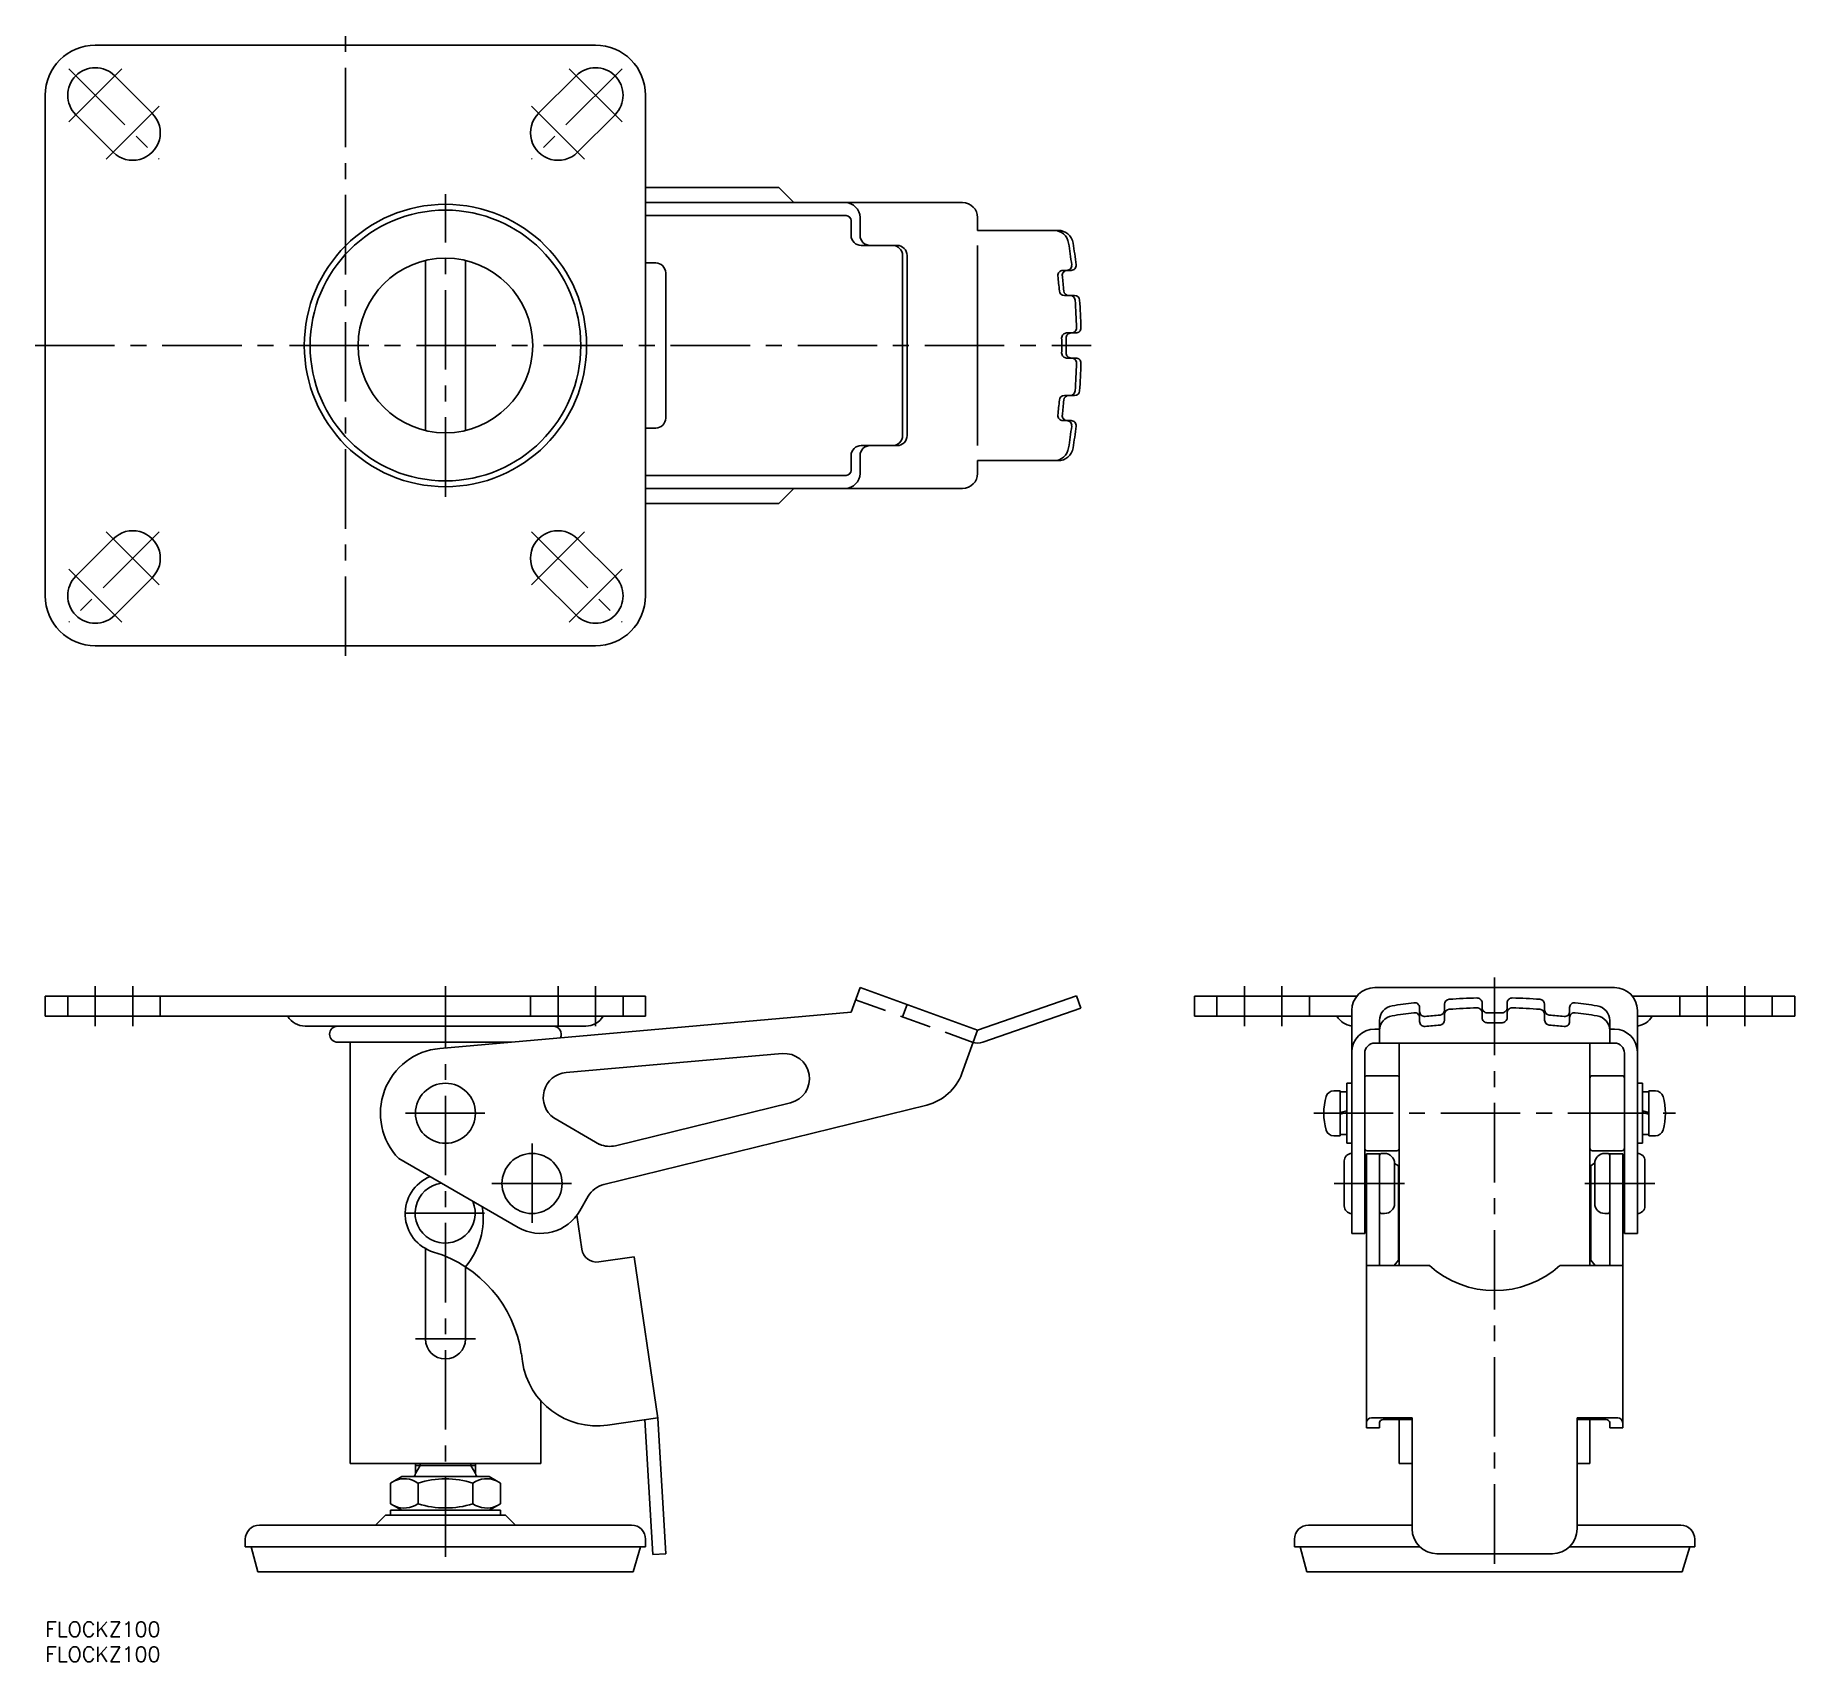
# Model space of a CAD drawing. Extents: x -2 to 350, y -8 to 317.
import ezdxf

# ---------------------------------------------------------------- set-up
doc = ezdxf.new("R2010")
doc.units = 0
doc.header["$LTSCALE"] = 0.5
doc.linetypes.add('CENTER', pattern=[50.8, 31.75, -6.35, 6.35, -6.35])
doc.linetypes.add('DASHED', pattern=[19.05, 12.7, -6.35])
for name, color, linetype in [('MSM_CENTER', 1, 'CENTER'), ('MSM_CONTINUOUS', 7, 'CONTINUOUS'), ('MSM_DASHED', 4, 'DASHED'), ('MSM_NARROW', 5, 'CONTINUOUS'), ('MSM_PART_NUMBER', 7, 'CONTINUOUS')]:
    doc.layers.add(name, color=color, linetype=linetype)
doc.styles.get("Standard").update_dxf_attribs({"font": 'txt.shx', "height": 3, "bigfont": 'bigfont.shx'})

msp = doc.modelspace()

# ---------------------------------------------------------------- linework, layer by layer
at = {"layer": 'MSM_CENTER'}
for p, q in [((60, 193), (60, 317)), ((4.7, 310.3), (22.8, 292.2)), ((4.7, 299.7), (15.3, 310.3)), ((115.3, 310.3), (97.2, 292.2)), ((115.3, 299.7), (104.7, 310.3)), ((12.2, 292.2), (22.8, 302.8)), ((107.8, 292.2), (97.2, 302.8)), ((80, 224.79), (80, 285.21)), ((-2, 255), (209.06, 255.01)), ((22.8, 217.8), (4.7, 199.7)), ((22.8, 207.2), (12.2, 217.8)), ((97.2, 217.8), (115.3, 199.7)), ((97.2, 207.2), (107.8, 217.8)), ((15.3, 199.7), (4.7, 210.3)), ((104.7, 199.7), (115.3, 210.3)), ((10, 127), (10, 119)), ((17.5, 127), (17.5, 119)), ((80, 13), (80, 127)), ((102.5, 127), (102.5, 119)), ((110, 127), (110, 119)), ((239.7, 127), (239.7, 119)), ((247.2, 127), (247.2, 119)), ((289.7, 11.59), (289.7, 128.72)), ((332.2, 127), (332.2, 119)), ((339.7, 127), (339.7, 119)), ((72, 101.6), (88, 101.6)), ((253.55, 101.6), (325.85, 101.6)), ((97.3, 95.57), (97.3, 79.57)), ((89.3, 87.57), (105.3, 87.57)), ((257.65, 87.57), (271.7, 87.57)), ((321.75, 87.57), (307.7, 87.57)), ((71.94, 81.66), (87.94, 81.66)), ((74, 56.5), (86, 56.5))]:
    msp.add_line(p, q, dxfattribs=at)
at = {"layer": 'MSM_CONTINUOUS'}
for p, q in [((10, 315), (110, 315)), ((13.89, 308.89), (21.39, 301.39)), ((106.11, 308.89), (98.61, 301.39)), ((0, 305), (0, 205)), ((120, 205), (120, 305)), ((6.11, 301.11), (13.61, 293.61)), ((113.89, 301.11), (106.39, 293.61)), ((120, 286.55), (146.65, 286.55)), ((146.65, 286.55), (149.65, 283.55)), ((120, 283.55), (183.36, 283.55)), ((120, 280.95), (160.08, 280.95)), ((161.08, 277), (161.08, 279.95)), ((162.86, 277), (162.86, 280.55)), ((186.36, 280.55), (186.36, 278)), ((186.36, 278), (202.48, 278)), ((163.08, 275), (170.26, 275)), ((186.36, 275), (186.36, 235)), ((76, 238.01), (76, 271.99)), ((84, 238.01), (84, 271.99)), ((120, 271.5), (122.02, 271.5)), ((171.37, 273), (171.37, 237)), ((172.26, 273), (172.26, 237)), ((124.02, 240.5), (124.02, 269.5)), ((203.4, 270), (205.07, 270)), ((203.7, 265), (205.75, 265)), ((204.16, 257.5), (206.01, 257.5)), ((204.16, 252.5), (206.01, 252.5)), ((203.7, 245), (205.75, 245)), ((203.4, 240), (205.07, 240)), ((120, 238.5), (122.02, 238.5)), ((161.08, 233), (161.08, 230.05)), ((162.86, 233), (162.86, 229.45)), ((163.08, 235), (170.26, 235)), ((120, 229.05), (160.08, 229.05)), ((186.36, 232), (202.48, 232)), ((186.36, 232), (186.36, 229.45)), ((120, 226.45), (183.36, 226.45)), ((146.65, 223.45), (149.65, 226.45)), ((120, 223.45), (146.65, 223.45)), ((6.11, 208.89), (13.61, 216.39)), ((113.89, 208.89), (106.39, 216.39)), ((13.89, 201.11), (21.39, 208.61)), ((106.11, 201.11), (98.61, 208.61)), ((10, 195), (110, 195)), ((161.08, 121.83), (162.86, 126.72)), ((162.86, 126.72), (186.36, 118.2)), ((265.75, 126.72), (313.65, 126.72)), ((0, 125), (120, 125)), ((0, 121), (0, 125)), ((120, 121), (120, 125)), ((186.36, 118.2), (206.11, 125.06)), ((207, 122.61), (206.11, 125.06)), ((229.7, 125), (262.16, 125)), ((229.7, 121), (229.7, 125)), ((279.7, 120.23), (279.7, 123.38)), ((287.2, 120.69), (287.2, 123.64)), ((292.2, 121.65), (292.2, 123.64)), ((299.7, 120.23), (299.7, 123.38)), ((317.24, 125), (349.7, 125)), ((349.7, 121), (349.7, 125)), ((0, 121), (120, 121)), ((78.85, 114.55), (161.08, 121.83)), ((187.39, 115.8), (207, 122.61)), ((229.7, 121), (261.15, 121)), ((261.15, 77.57), (261.15, 122.12)), ((266.7, 115.62), (266.7, 120.11)), ((274.7, 119.93), (274.7, 122.7)), ((292.2, 120.69), (292.2, 121.65)), ((304.7, 120.7), (304.7, 122.7)), ((304.7, 119.93), (304.7, 120.7)), ((312.7, 115.62), (312.7, 120.11)), ((318.25, 77.57), (318.25, 122.12)), ((318.25, 121), (349.7, 121)), ((51.96, 119), (108.04, 119)), ((183.22, 109.55), (186.36, 118.2)), ((265.75, 118.4), (266.71, 118.4)), ((313.65, 118.4), (312.69, 118.4)), ((58.45, 115.8), (93.15, 115.8)), ((60.95, 115.8), (60.95, 31.6)), ((104.11, 109.73), (147.32, 113.51)), ((263.75, 77.57), (263.75, 113.62)), ((265.75, 115.62), (313.65, 115.62)), ((270.65, 115.62), (270.65, 71.17)), ((308.75, 115.62), (308.75, 71.17)), ((315.65, 77.57), (315.65, 113.62)), ((264.25, 109.1), (270.15, 109.1)), ((315.15, 109.1), (309.25, 109.1)), ((257.56, 106.1), (258.85, 106.1)), ((258.85, 97.1), (258.85, 106.1)), ((260.15, 105.85), (258.85, 105.85)), ((260.15, 107.6), (260.15, 95.6)), ((261.15, 107.6), (260.15, 107.6)), ((318.25, 107.6), (319.25, 107.6)), ((319.25, 107.6), (319.25, 95.6)), ((319.25, 105.85), (320.55, 105.85)), ((320.55, 97.1), (320.55, 106.1)), ((321.84, 106.1), (320.55, 106.1)), ((176.21, 103.25), (111.67, 87.37)), ((148.95, 103.68), (114, 95.12)), ((260.15, 102.1), (258.85, 101.75)), ((319.25, 102.1), (320.55, 101.75)), ((101.66, 100.67), (110.82, 95.39)), ((260.15, 101.77), (258.85, 101.43)), ((319.25, 101.77), (320.55, 101.43)), ((257.56, 97.1), (258.85, 97.1)), ((260.15, 97.35), (258.85, 97.35)), ((260.15, 95.6), (261.15, 95.6)), ((319.25, 95.6), (318.25, 95.6)), ((319.25, 97.35), (320.55, 97.35)), ((321.84, 97.1), (320.55, 97.1)), ((70.67, 92.55), (94.56, 78.79)), ((259.65, 83.07), (259.65, 92.07)), ((263.75, 91.57), (264.1, 91.57)), ((264.1, 93.49), (264.1, 38.72)), ((266.7, 93.49), (264.1, 93.49)), ((264.25, 94.1), (270.15, 94.1)), ((266.7, 93.49), (266.7, 71.17)), ((266.7, 93.49), (266.8, 93.43)), ((267.7, 93.57), (267.1, 93.57)), ((269.7, 91.58), (270.5, 91.07)), ((269.7, 83.57), (269.7, 91.57)), ((309.71, 91.72), (308.9, 91.07)), ((315.15, 94.1), (309.25, 94.1)), ((309.7, 83.57), (309.7, 91.57)), ((311.7, 93.57), (312.3, 93.57)), ((312.5, 93.49), (315.3, 93.49)), ((312.7, 93.49), (312.7, 71.17)), ((315.3, 93.49), (315.3, 38.72)), ((315.65, 91.57), (315.3, 91.57)), ((319.75, 83.07), (319.75, 92.07)), ((270.5, 72.24), (270.5, 91.07)), ((308.9, 72.24), (308.9, 91.07)), ((108.53, 85.01), (106.85, 82.1)), ((106.27, 81.21), (107.26, 74.43)), ((263.75, 83.57), (264.1, 83.57)), ((267.1, 81.57), (267.7, 81.57)), ((312.3, 81.57), (311.7, 81.57)), ((315.65, 83.57), (315.3, 83.57)), ((261.15, 77.57), (263.75, 77.57)), ((318.25, 77.57), (315.65, 77.57)), ((76, 74.57), (76, 56.5)), ((84, 56.5), (84, 70.93)), ((117.69, 72.93), (110.67, 71.9)), ((117.69, 72.93), (122.43, 40.66)), ((264.15, 71.17), (276.66, 71.17)), ((270.5, 72.24), (269.6, 71.17)), ((315.3, 71.17), (302.79, 71.17)), ((308.9, 72.24), (309.8, 71.17)), ((95.17, 53.57), (95.4, 51.97)), ((99.05, 44.16), (99.05, 31.6)), ((122.42, 40.77), (112.42, 39.31)), ((119.84, 40.39), (121.42, 13.44)), ((122.43, 40.66), (124.02, 13.59)), ((266.7, 38.72), (264.1, 38.72)), ((265.1, 40.77), (273.2, 40.77)), ((266.7, 39.79), (266.7, 38.72)), ((267.4, 40.39), (273.2, 40.39)), ((270.65, 40.39), (270.65, 31.6)), ((273.2, 40.77), (273.2, 18.59)), ((306.2, 40.77), (314.3, 40.77)), ((306.2, 18.59), (306.2, 40.77)), ((312, 40.39), (306.2, 40.39)), ((308.75, 40.39), (308.75, 31.6)), ((312.7, 39.79), (312.7, 38.72)), ((312.7, 38.72), (315.3, 38.72)), ((99.05, 31.6), (60.95, 31.6)), ((71.25, 29), (69.03, 27.72)), ((71.25, 29), (88.75, 29)), ((74, 31.6), (74, 29.6)), ((86, 31.6), (86, 29.6)), ((88.75, 29), (90.97, 27.72)), ((273.2, 31.6), (270.65, 31.6)), ((308.75, 31.6), (306.2, 31.6)), ((69.03, 27.72), (69.03, 23.58)), ((74.52, 27.72), (74.52, 23.58)), ((85.48, 27.72), (85.48, 23.58)), ((90.97, 27.72), (90.97, 23.58)), ((68, 21.3), (66, 19.3)), ((68, 21.3), (92, 21.3)), ((69, 22.3), (91, 22.3)), ((69, 21.3), (69, 22.3)), ((69.03, 23.58), (71.25, 22.3)), ((90.97, 23.58), (88.75, 22.3)), ((91, 21.3), (91, 22.3)), ((92, 21.3), (94, 19.3)), ((42.8, 19.3), (117.2, 19.3)), ((252.5, 19.3), (273.2, 19.3)), ((326.9, 19.3), (306.2, 19.3)), ((40, 16.5), (40, 15)), ((120, 15), (40, 15)), ((41.16, 15), (42.5, 10)), ((119, 15), (117.5, 10)), ((120, 16.5), (120, 15)), ((249.7, 16.5), (249.7, 15)), ((274.72, 15), (249.7, 15)), ((250.86, 15), (252.2, 10)), ((329.7, 15), (304.68, 15)), ((328.7, 15), (327.2, 10)), ((329.7, 16.5), (329.7, 15)), ((124.02, 13.59), (121.42, 13.44)), ((278.15, 13.59), (301.25, 13.59)), ((42.5, 10), (117.5, 10)), ((252.2, 10), (327.2, 10))]:
    msp.add_line(p, q, dxfattribs=at)
for centre, radius in [((80, 255), 28.21), ((80, 255), 27.05), ((80, 255), 17.45), ((80, 101.6), 6), ((97.3, 87.57), 6)]:
    msp.add_circle(centre, radius, dxfattribs=at)
for centre, radius, start, end in [((10, 305), 10, 90.0001, 180), ((110, 305), 10, 0, 90), ((10, 305), 5.5, 45, 224.9999), ((110, 305), 5.5, 315.0001, 135), ((17.5, 297.5), 5.5, 224.9999, 45), ((102.5, 297.5), 5.5, 135, 315.0001), ((159.86, 280.55), 3, 0, 90), ((183.36, 280.55), 3, 0, 90), ((160.08, 279.95), 1, 0, 90), ((201.59, 275), 3, 9.0607, 90), ((202.48, 275), 3, 9.0607, 90), ((163.08, 277), 2, 180, 270), ((164.86, 277), 2, 180, 270), ((169.37, 273), 2, 0, 90), ((170.26, 273), 2, 0, 90), ((76.17, 255), 130, 7.1248, 9.0607), ((77.06, 255), 130, 7.1248, 9.0607), ((122.02, 269.5), 2, 0, 90), ((204.17, 271), 1, 270, 7.1248), ((205.07, 271), 1, 270, 7.1248), ((203.4, 269), 1, 90, 186.2793), ((76.17, 255), 127, 4.9299, 6.2793), ((204.29, 269), 1, 90, 186.2793), ((77.06, 255), 127, 4.9299, 6.2793), ((203.7, 266), 1, 184.9299, 270), ((204.59, 266), 1, 184.9299, 270), ((204.86, 264), 1, 4.0006, 90), ((205.75, 264), 1, 4.0006, 90), ((76.17, 255), 130, 1.5547, 4.0006), ((77.16, 255.01), 129.9, 1.5491, 4.0011), ((204.16, 256.5), 1, 90, 180.6715), ((205.05, 256.5), 1, 90, 180.6715), ((205.12, 258.5), 1, 270, 1.5547), ((206.01, 258.5), 1, 270, 1.5547), ((76.17, 255), 127, 359.3285, 0.6715), ((204.16, 253.5), 1, 179.3285, 270), ((77.06, 255), 127, 359.3285, 0.6715), ((205.05, 253.5), 1, 179.3285, 270), ((205.12, 251.5), 1, 358.4453, 90), ((76.17, 255), 130, 355.9994, 358.4453), ((206.01, 251.5), 1, 358.4453, 90), ((77.06, 255), 130, 355.9994, 358.4453), ((76.17, 255), 127, 353.7207, 355.0701), ((203.7, 244), 1, 90, 175.0701), ((77.06, 255), 127, 353.7207, 355.0701), ((204.59, 244), 1, 90, 175.0701), ((204.86, 246), 1, 270, 355.9994), ((205.75, 246), 1, 270, 355.9994), ((122.02, 240.5), 2, 270, 0), ((203.4, 241), 1, 173.7207, 270), ((204.29, 241), 1, 173.7207, 270), ((204.17, 239), 1, 352.8752, 90), ((205.07, 239), 1, 352.8752, 90), ((169.37, 237), 2, 270, 0), ((170.26, 237), 2, 270, 0), ((76.17, 255), 130, 350.9393, 352.8752), ((77.06, 255), 130, 350.9393, 352.8752), ((163.08, 233), 2, 90, 180), ((164.86, 233), 2, 90, 180), ((201.59, 235), 3, 270, 350.9393), ((202.48, 235), 3, 270, 350.9393), ((159.86, 229.45), 3, 270, 0), ((160.08, 230.05), 1, 270, 0), ((183.36, 229.45), 3, 270, 0), ((17.5, 212.5), 5.5, 315, 135.0001), ((102.5, 212.5), 5.5, 44.9999, 225), ((10, 205), 5.5, 135.0001, 315), ((110, 205), 5.5, 225, 44.9999), ((10, 205), 10, 180, 270), ((110, 205), 10, 270, 0), ((265.75, 122.12), 4.6, 90, 180), ((313.65, 122.12), 4.6, 360, 90), ((289.7, -5.31), 130, 97.1248, 99.0607), ((273.7, 122.7), 1, 0, 97.1248), ((280.7, 123.38), 1, 94.0006, 180), ((289.7, -5.31), 130, 91.5547, 94.0006), ((286.2, 123.64), 1, 360, 91.5547), ((293.2, 123.64), 1, 88.4453, 180), ((289.7, -5.31), 130, 85.9994, 88.4453), ((298.7, 123.38), 1, 360, 85.9994), ((305.7, 122.7), 1, 82.8752, 180), ((289.7, -5.31), 130, 80.9393, 82.8752), ((51.96, 123), 4, 210, 270), ((108.04, 123), 4, 270, 330), ((261.66, 123), 4, 210, 262.6156), ((269.7, 120.11), 3, 99.0607, 180), ((269.7, 118.12), 3, 99.0607, 180), ((289.7, -7.3), 130, 97.1248, 99.0607), ((273.7, 120.7), 1, 0, 97.1248), ((275.7, 121.92), 1, 180, 276.2793), ((275.7, 119.93), 1, 180, 276.2793), ((289.7, -5.31), 127, 94.9299, 96.2793), ((278.7, 122.22), 1, 274.9299, 0), ((278.7, 120.23), 1, 274.9299, 0), ((280.7, 121.39), 1, 94.0006, 180), ((289.7, -7.3), 130, 91.5547, 94.0006), ((286.2, 121.65), 1, 360, 91.5547), ((288.2, 122.68), 1, 180, 270.6715), ((288.2, 120.69), 1, 180, 270.6715), ((289.7, -5.31), 127, 89.3285, 90.6715), ((289.7, -7.3), 127, 89.3285, 90.6715), ((291.2, 122.68), 1, 269.3285, 360), ((291.2, 120.69), 1, 269.3285, 360), ((293.2, 121.65), 1, 88.4453, 180), ((289.7, -7.3), 130, 85.9994, 88.4453), ((298.7, 121.39), 1, 360, 85.9994), ((300.7, 122.22), 1, 180, 265.0701), ((300.7, 120.23), 1, 180, 265.0701), ((289.7, -5.31), 127, 83.7207, 85.0701), ((303.7, 121.92), 1, 263.7207, 360), ((303.7, 119.93), 1, 263.7207, 360), ((305.7, 120.7), 1, 82.8752, 180), ((289.7, -7.3), 130, 80.9393, 82.8752), ((309.7, 120.11), 3, 0, 80.9393), ((309.7, 118.12), 3, 0, 80.9393), ((317.74, 123), 4, 277.3845, 330), ((58.45, 117.4), 1.6, 90, 270), ((101.55, 117.4), 1.6, 332.4154, 90), ((265.75, 113.8), 4.6, 90, 180), ((289.7, -7.3), 127, 94.9299, 96.2793), ((289.7, -7.3), 127, 83.7207, 85.0701), ((313.65, 113.8), 4.6, 360, 90), ((80, 101.6), 13, 95.0622, 224.1198), ((147.76, 108.53), 5, 283.7542, 95), ((186.36, 118.62), 3, 250.0622, 290.0622), ((265.75, 113.62), 2, 90, 180), ((313.65, 113.62), 2, 0, 90), ((104.54, 104.75), 5, 95, 234.7642), ((173.82, 112.96), 10, 283.8164, 340.0622), ((264.25, 108.6), 0.5, 90, 180), ((270.15, 108.6), 0.5, 0, 90), ((309.25, 108.6), 0.5, 90, 180), ((315.15, 108.6), 0.5, 0, 90), ((257.56, 104.5), 1.6, 90, 163.8086), ((321.84, 104.5), 1.6, 16.1914, 90), ((267.55, 101.6), 12, 163.8086, 196.1914), ((311.85, 101.6), 12, 343.8086, 16.1914), ((112.81, 99.98), 5, 246.5194, 283.7542), ((257.56, 98.7), 1.6, 196.1914, 270), ((321.84, 98.7), 1.6, 270, 343.8086), ((261.15, 92.07), 1.5, 90, 180), ((264.25, 94.6), 0.5, 180, 270), ((267.1, 93.17), 0.4, 90, 180), ((267.7, 91.57), 2, 0, 90), ((270.15, 94.6), 0.5, 270, 0), ((309.25, 94.6), 0.5, 180, 270), ((311.7, 91.57), 2, 90, 180), ((312.3, 93.17), 0.4, 0, 90), ((315.15, 94.6), 0.5, 270, 0), ((318.25, 92.07), 1.5, 0, 90), ((79.94, 81.53), 8, 112.1752, 253.2509), ((79.94, 81.66), 6, 96.7577, 23.3666), ((112.86, 82.52), 5, 103.8164, 150.0622), ((72.76, 80.51), 14.77, 319.5649, 9.435), ((99.05, 86.59), 9, 240.0622, 330.0622), ((261.15, 83.07), 1.5, 180, 270), ((267.1, 81.97), 0.4, 180, 270), ((267.7, 83.57), 2, 270, 0), ((311.7, 83.57), 2, 180, 270), ((312.3, 81.97), 0.4, 270, 0), ((318.25, 83.07), 1.5, 270, 0), ((70.43, 49.93), 25, 8.3536, 73.2509), ((110.23, 74.86), 3, 188.3536, 278.3536), ((289.7, 85.67), 19.5, 228.0381, 311.9619), ((80, 56.5), 4, 180, 0), ((110.24, 54.15), 15, 188.3536, 278.3536), ((265.1, 39.77), 1, 90, 180), ((267.33, 39.77), 0.63, 83.736, 178.4434), ((312.07, 39.77), 0.63, 1.5566, 96.264), ((314.3, 39.77), 1, 0, 90), ((71.77, 23.87), 4.72, 54.5127, 114.5127), ((73.4, 29.6), 0.6, 270, 0), ((80, 10.42), 18.15, 72.412, 107.588), ((88.23, 23.87), 4.72, 65.4873, 125.4873), ((86.6, 29.6), 0.6, 180, 270), ((71.77, 27.43), 4.72, 245.4873, 305.4873), ((80, 40.88), 18.15, 252.412, 287.588), ((88.23, 27.43), 4.72, 234.5127, 294.5127), ((42.8, 16.5), 2.8, 90, 180), ((117.2, 16.5), 2.8, 0, 90), ((252.5, 16.5), 2.8, 90, 180), ((278.2, 18.59), 5, 180, 270), ((301.2, 18.59), 5, 270, 0), ((326.9, 16.5), 2.8, 0, 90)]:
    msp.add_arc(centre, radius, start, end, dxfattribs=at)
at = {"layer": 'MSM_DASHED'}
for p, q in [((4.5, 125), (4.5, 121)), ((23, 125), (23, 121)), ((97, 125), (97, 121)), ((115.5, 125), (115.5, 121)), ((161.97, 124.28), (185.47, 115.75)), ((171.37, 120.87), (172.26, 123.31)), ((234.2, 125), (234.2, 121)), ((252.7, 125), (252.7, 121)), ((326.7, 125), (326.7, 121)), ((345.2, 125), (345.2, 121))]:
    msp.add_line(p, q, dxfattribs=at)
at = {"layer": 'MSM_NARROW'}
for p, q in [((86, 31.24), (74, 31.24)), ((74, 29.6), (74.95, 31.24)), ((74.95, 31.6), (74.95, 31.24)), ((85.05, 31.6), (85.05, 31.24)), ((86, 29.6), (85.05, 31.24))]:
    msp.add_line(p, q, dxfattribs=at)

# ---------------------------------------------------------------- texts
at = {"layer": 'MSM_PART_NUMBER'}
for p in [(0, -3), (0, -8)]:
    msp.add_text('FLOCKZ100', height=3, dxfattribs=at).set_placement(p)

doc.saveas('drawing.dxf')
